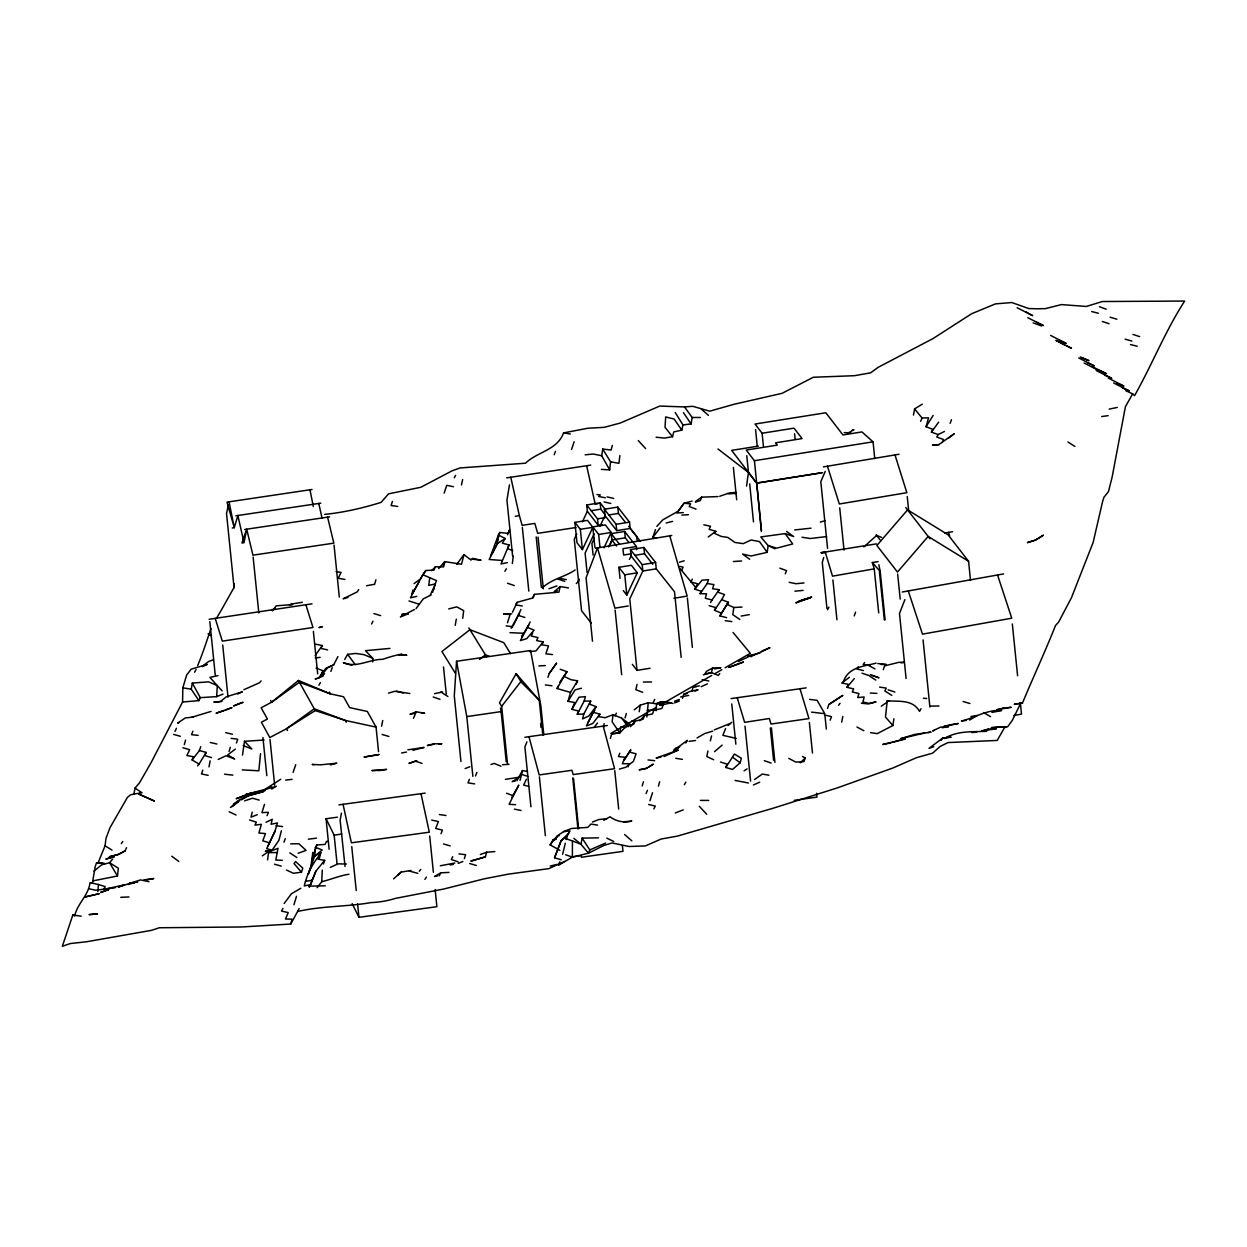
<?xml version="1.0" encoding="UTF-8"?>
<svg xmlns="http://www.w3.org/2000/svg" width="1247" height="1247" viewBox="0 0 1247 1247"><rect width="100%" height="100%" fill="white"/><g stroke="black" fill="none" stroke-linecap="round" stroke-linejoin="round"><path stroke-width="1.5" d="M559.825 850.314L550.13 844.874L557.44 835.739L563.55 831.64L570.019 830.938L565.67 838.623L572.451 840.946L572.373 857.094L558.438 865.309L559.794 861.771M372.713 661.939L372.759 658.338L365.449 650.669L389.937 648.409M92.356 883.359L95.208 866.54L96.533 862.877L98.217 862.565L105.044 845.809L105.995 838.343L110.017 827.634L127.428 797.379L130.576 794.807L133.912 794.043L135.003 788.088L139.586 782.711L151.183 762.478L182.576 702.014L182.841 687.814L186.66 674.986L191.181 669.171L207.173 664.402L202.513 666.646M317.128 887.708L321.742 881.691L322.272 870.063M182.576 702.014L198.912 700.627L200.315 697.665L216.697 696.621L217.274 685.616L209.917 677.417L217.976 675.593M234.265 583.799L234.077 587.477C228.295 597.5 222.777 607.913 216.697 617.92M656.171 710.712L656.577 703.511L658.198 702.7L666.334 701.749L673.053 703.464M543.801 734.748L540.855 705.818L530.598 650.498L456.542 661.284L454.282 695.935L460.938 761.496M646.866 716.994L648.253 702.747L663.217 704.602L671.276 702.809M603.829 726.985L604.062 723.634M242.479 755.121L244.49 741.279L264.13 740.048M260.514 753.687L258.846 770.786L242.277 769.898M97.796 891.605L98.435 884.497L90.018 882.673C88.49 895.58 77.361 903.452 74.633 915.999L72.825 915.033L62.35 946.27L70.315 943.558L86.604 941.75L151.37 930.371L159.351 927.752L241.653 926.973L290.8 924.027L299.171 908.549M328.179 841.398L326.48 841.476L325.077 844.437L316.894 844.936L315.429 847.383L314.618 856.206L308.212 874.225L310.877 866.899L312.81 852.356M210.946 628.566C206.753 640.88 202.825 653.272 197.65 665.649M601.381 469.371L609.674 469.885L610.562 461.795L602.737 449.06L611.077 450.042L612.324 445.491M93.244 880.803L117.467 876.018L118.387 868.255L109.58 862.721L101.568 864.888L93.961 871.092M619.868 455.529L618.964 463.323L610.562 461.795M462.746 618.294L463.681 610.64L456.761 606.868L448.733 608.91M512.33 563.535L513.265 555.991M273.311 850.127L278.034 848.319L275.805 860.056L282.368 860.305M429.701 578.031L428.734 585.373L435.125 584.001L436.497 580.619L422.827 574.711L410.403 597.827L416.779 596.347M267.559 859.884L268.526 852.652L269.991 850.329L262.322 855.894M726.596 617.639L719.878 615.893L726.939 604.296L733.797 607.492L732.815 614.677L739.845 619.463M625.433 722.138L630.608 724.834L621.692 718.163L613.103 714.671L612.106 721.748L619.79 732.971L625.682 726.689L633.663 724.226L635.066 721.14L643.109 719.254L644.45 715.607L652.508 713.939L653.849 710.307L661.908 708.452L663.217 704.602M746.548 486.018L748.465 472.457L746.766 455.654M749.665 559.248L742.604 554.073L751.037 555.991L767.154 552.343L768.168 545.578L760.764 536.943L785.142 533.607L793.684 536.569L786.623 531.456M870.593 732.644L877.233 733.657L892.883 725.505L893.912 718.786M609.674 469.885L601.709 455.747L602.737 449.06M639.228 711.725L640.257 705.147L648.253 702.747M675.173 412.43L682.966 424.946L691.103 423.918L692.163 417.511L684.556 406.927L659.757 406.07L620.273 423.029L604.234 427.347L587.851 428.235L563.597 432.896C557.144 450.323 537.488 451.585 525.486 463.214L460.049 467.952L452.1 470.82L420.816 487.281L388.518 493.843L381.146 502.37C362.846 508.028 344.047 512.47 324.688 514.388M888.971 700.923L887.241 700.767L885.495 717.072L892.883 725.505M509.493 484.849L506.937 500.047L512.595 555.881M455.217 625.355L456.293 619.151M598.56 837.859L582.1 838.124L581.024 844.328L588.459 853.197L604.14 845.341L612.137 842.956L628.971 846.495L645.4 845.934L661.175 839.028L677.355 836.114L773.389 808.15L837.251 787.917L892.914 767.996L916.576 757.646L932.6 753.172L940.16 746.439L948.001 742.573L997.226 740.437L1004.459 727.702L1007.763 726.627L1012.252 720.454L1020.747 703.199L1022.446 703.137C1033.202 677.152 1045.111 651.745 1055.508 625.542L1058.578 622.191L1071.454 597.718L1093.136 542.429L1102.629 501.403L1103.907 497.335L1108.458 491.599L1112.106 477.227L1125.418 406.678L1132.65 393.865L1134.536 395.689C1152.119 364.623 1165.041 331.484 1184.65 301.057L1102.301 301.525L1086.324 306.45L1061.415 304.595L1045.345 308.632L1037.13 308.773L1028.869 308.57L1011.769 302.538L995.433 303.894L971.709 313.698L933.037 338.56L878.278 367.257L870.609 372.837L854.413 375.706L813.371 377.249L782.056 393.335L733.735 404.355L709.714 411.183L692.74 406.304L684.556 406.927M913.505 415.095L914.581 408.891L922.344 404.168M198.912 700.627L191.227 689.201L192.303 683.06L208.654 681.844L217.274 685.616L222.169 690.854M520.03 780.451L522.446 770.568L527.481 771.488M209.013 766.905L210.104 760.857M341.444 813.106L340.135 820.152L345.045 866.494M692.132 691.259L692.958 686.801L699.396 685.881M271.768 850.189L266.702 848.615L274.901 831.422L277.458 822.942L271.051 824.267L272.251 819.279L266.032 822.287M381.613 726.19L382.735 720.501M570.518 692.428L557.05 688.515L564.065 676.42L570.939 679.693L577.579 680.815L570.518 692.428L568.009 701.328L574.664 702.513L571.952 709.387L578.639 711.008L577.267 714.282L583.783 714.048L590.704 701.126L584.173 701.063L577.267 714.282M246.36 530.879L243.991 542.726L241.934 543.037L246.111 530.926M841.694 722.138L842.816 716.479M568.476 587.929L560.106 586.573L558.968 592.138L534.464 594.351L532.609 597.562M707.953 750.99L706.815 756.524L713.674 759.766M471.07 560.137L463.978 554.634L461.546 564.221L444.805 561.649L438.632 568.585M461.484 484.958L462.637 479.549M228.341 505.175L226.533 513.561L234.062 587.773M637.046 684.463L635.861 689.669L642.657 692.319M656.093 437.214L664.417 438.087L672.523 436.715L673.739 431.961L681.797 430.137L682.966 424.946M444.135 493.111L446.753 485.332L453.425 486.704M252.221 812.093L251.021 817.128L257.303 814.696M562.631 854.289L565.312 843.237M566.216 839.558L567.104 835.864L561.072 840.837L554.556 857.749L561.29 859.822M293.965 904.761L296.505 896.281M710.338 740.858L711.554 735.917M319.435 858.076L320.791 852.589L314.618 856.206L322.225 849.955L315.429 847.383M290.8 924.027L292.001 919.148L285.454 919.008L288.213 912.601L281.526 911.043L282.96 908.393M432.569 592.356L435.125 584.001L433.769 589.301M583.783 714.048L582.567 718.88L588.802 715.996L596.097 706.659L589.301 704.056L590.704 701.126M571.531 449.497L574.15 441.734M655.486 529.616L652.851 537.379L656.218 538.345M628.036 766.827L628.847 763.694L622.331 763.725L625.074 757.288L618.481 756.555L619.837 753.235M485.426 856.86L471.07 861.022L485.426 856.86L486.657 852.2L494.841 851.592M652.524 792.765L649.921 800.73M714.437 668.938L720.86 667.737L712.645 667.971L711.413 672.647L703.386 674.814M319.357 855.364C312.14 864.311 306.793 874.739 304.284 885.978L310.674 884.528L315.85 871.248L324.688 860.336L318.047 859.199L320.791 852.589M184.322 744.63L185.569 740.095M413.022 589.971L411.775 594.523L418.774 582.287M413.474 718.272L416.233 711.819L424.603 713.222L421.315 712.925M740.126 762.837L741.373 758.285L734.405 754.061L725.816 767.482L732.55 769.43L740.126 762.837L733.049 757.506M375.893 579.777L374.646 584.282L366.556 585.731M823.706 557.456L822.287 562.553L826.948 608.396M610.391 738.364L611.638 733.891L618.076 732.893M625.074 717.913L626.337 713.471M584.173 701.063L585.42 696.621L578.951 697.229L571.952 709.387M658.4 786.187L659.647 781.76M237.366 517.24L234.28 527.684L232.223 527.98M496.555 543.302L499.813 532.485L508.137 533.389L509.493 529.975L507.529 534.76M229.043 751.473L230.321 747.249M642.174 785.937L643.468 781.76M264.504 804.362L261.917 812.623L268.432 812.327L267.061 815.647M293.092 772.407L295.726 764.723M392.415 501.434L391.122 505.534L397.746 506.453M301.478 872.23L302.772 868.146L295.555 861.506L294.074 863.625L301.478 872.23L293.341 873.259L286.483 870.047M682.468 698.289L683.761 694.267L690.012 691.43L698.071 689.716L694.969 691.228M464.305 858.653L465.614 854.725L458.99 853.852M547.963 677.324L549.272 673.396L556.489 663.264L549.272 673.396M827.525 708.452L828.834 704.524L842.676 695.467L828.834 704.524M311.875 859.838L316.894 844.936M587.805 722.87L593.26 712.255L599.978 714.219L592.699 723.572L586.402 725.894L596.097 706.659M199.395 750.538L206.129 752.393L199.068 764.084L192.116 759.953L199.395 750.538L200.72 746.704M236.431 743.025L237.741 739.19L231.116 738.349M707.22 583.502L708.545 579.699L702.061 580.151L694.735 589.145L701.484 591.312L700.019 593.666L706.566 593.806L705.319 598.264L712.021 599.978L719.207 589.675L712.583 588.755L713.876 584.594L707.22 583.502L700.019 593.666M202.809 770.163L201.484 773.935L208.155 775.338M330.891 671.416L332.216 667.644M854.242 615.909L855.567 612.137M883.266 669.686L884.575 665.898L898.993 662.297L903.935 662.251M323.409 863.968L324.688 860.336M499.813 532.485L498.364 535.041L505.238 538.486L502.307 543.162L509.025 544.939L507.7 548.68L512.798 550.644M802.491 756.493L805.25 757.942L803.925 761.652L795.726 762.088L788.805 758.347M950.136 423.341L951.477 419.725M283.942 842.208L285.282 838.639M441.048 833.666L442.389 830.112L435.686 828.476L438.398 821.539L431.711 820.105M830.128 720.205L831.484 716.682L824.766 714.967M192.895 731.178L191.555 734.686L198.148 735.371M534.464 594.351L533.124 597.874L517.1 602.332L515.65 604.873L522.29 605.98M475.543 775.915L476.9 772.407M469.355 779.391L468.015 782.882L474.639 783.88M513.608 625.012L520.95 609.502M509.025 544.939L501.013 563.956L507.404 562.6M511.816 797.488L518.799 785.127L509.088 804.299L515.666 804.705M718.038 496.587L701.625 497.148L700.268 500.624L695.514 502.12M904.901 599.62L899.492 613.508L906.086 678.508M281.37 830.798L278.923 840.322L271.737 850.719L265.268 851.265L271.815 850.828M554.167 454.734L555.523 451.32M526.935 741.84L524.878 747L530.941 806.793M490.554 556.1L498.364 535.041L497.506 543.474L489.198 559.482L502.354 560.495M557.612 836.768L553.029 839.932L550.13 844.874M442.95 564.922L444.805 561.649L443.62 566.855L435.374 566.762L434.003 570.082L425.819 570.518L420.161 579.138L414.082 583.612M725.816 767.482L727.188 764.162L720.439 762.011M315.85 871.248L309.24 887.163L310.674 884.528M532.672 632.759L531.3 636.064L537.987 637.56L536.584 640.568L543.256 641.956L541.837 644.824L548.477 645.868L545.874 653.818L552.483 654.581M576.208 684.104L577.579 680.815M920.676 421.283L922.047 417.994L914.581 408.891M605.621 843.05L589.831 849.924L588.459 853.197L572.373 857.094L565.608 854.772M646.071 793.591L647.458 790.349M509.945 632.665L523.07 633.242L521.745 637.014L527.294 627.35L534.106 630.14L526.733 638.635L520.389 640.584L530.162 621.972M825.233 471.382L820.807 481.701L827.572 548.415M192.116 759.953L193.503 756.742L186.847 755.526L189.669 749.696L182.935 747.779M507.513 622.783L510.085 614.49L503.507 614.007L511.738 613.883M785.22 573.838L786.608 570.643L779.827 568.164M115.644 855.161L109.268 856.767L118.964 854.289L125.152 850.859L126.539 847.679M175.032 731.397L176.419 728.264M206.129 752.393L204.726 755.495L211.491 757.63M284.176 903.483L291.424 893.787L300.808 888.254M942.14 442.576L943.543 439.521L936.746 437.027L938.212 434.564L944.431 431.478M843.315 682.031C847.991 667.098 863.516 666.506 876.064 663.155M512.501 612.23L517.1 602.332M681.735 570.175L683.138 567.167L679.786 566.356M576.722 533.981L574.275 539.218L581.538 610.656L591.281 623.173M582.458 521.776L587.353 511.301L586.713 504.957L600.134 502.806L605.543 509.758M582.396 549.631L592.871 527.31L587.446 520.358L574.914 522.368L576.987 542.694L582.396 549.631L580.338 529.305L574.914 522.368M594.102 533.919L585.108 553.107L587.072 572.42M594.383 538.252L591.92 543.489L593.104 555.071M600.103 526.047L604.998 515.572L604.359 509.228L617.779 507.077L629.517 522.134L630.171 528.479L640.428 541.369M603.953 547.901L611.201 532.453L605.325 524.925L592.793 526.92L594.866 547.246M608.598 546.95L611.872 539.982L611.217 533.622L624.638 531.471L636.391 546.529L636.703 549.709M609.393 546.326L612.651 539.359M629.47 559.42L631.107 555.944L630.452 549.584L643.873 547.449L655.61 562.491L656.265 568.85L674.502 591.748L681.174 657.403M623.313 590.626L626.82 595.131L637.279 572.809L631.418 565.281L618.902 567.291L620.024 578.374M430.012 595.52L433.785 587.54M268.121 845.731L274.901 831.422M938.212 434.564L931.431 432.117L932.85 429.295L926.053 426.723L928.563 417.839L922.047 417.994M493.407 550.644L492.004 553.606L497.506 543.474L505.238 538.486M653.334 702.357L654.737 699.396M439.318 875.768L440.737 872.838L448.936 872.417M861.365 703.199L867.974 703.916L876.002 701.843L869.642 703.526L862.955 702.03L864.14 696.995L857.671 697.541L858.965 693.535L852.278 691.945L853.665 688.921L846.978 687.3L848.381 684.369L841.709 683.013L849.378 677.324M560.215 669.265L566.995 671.697L564.065 676.42M653.88 808.913L655.298 806.061L648.596 804.486M315.647 644.169L322.318 645.556L320.9 648.393L327.587 649.905M452.739 856.689L451.32 859.526L458.085 861.833M614.942 715.981L616.361 713.159M554.556 857.749L561.072 840.837L568.554 833.37M557.05 688.515L558.485 685.741M692.303 579.154L690.885 581.944L697.603 583.783L694.735 589.145M719.878 615.893L728.451 602.317L721.639 599.636L714.484 610.251L721.296 613.119M194.61 672.242L196.044 669.514M371.575 623.983L372.993 621.271M344.749 659.476L347.632 654.316L355.785 653.444L364.155 654.706L372.759 658.338M577.813 581.835L579.247 579.154M425.819 570.518L422.827 574.711M516.944 780.731L522.446 770.568M714.484 610.251L715.918 607.616L709.184 605.715M921.019 708.717L919.569 711.367C912.523 699.115 898.884 701.827 887.241 700.767M519.594 612.978L511.176 628.052L512.751 626.727L506.126 625.869M318.936 685.195L320.385 682.561M316.083 668.08L322.879 670.683L320.105 677.043L327.415 667.924L333.65 664.885L337.921 656.608M827.494 609.752L828.928 607.149M685.834 742.994L687.284 740.406L673.536 750.538L678.228 747.982M684.369 784.706L685.819 782.118M526.437 779.235L523.631 785.127L528.65 786.311M504.879 571.313L506.329 568.772M542.804 735.044L539.265 700.253L516.133 673.692L499.501 702.794L501.637 706.332L507.498 763.959M710.572 602.504L712.021 599.978M272.454 610.859L276.257 605.824L292.609 604.546L289.351 604.701M241.326 799.857L249.104 795.383L263.491 791.58C252.627 795.025 239.034 796.537 232.067 806.606L238.115 801.821L230.446 807.479M719.207 589.675L717.758 592.122L724.538 594.585L721.639 599.636M454.22 477.819L455.685 475.388M599.978 714.219L598.529 716.604L605.169 717.726L613.103 714.671M568.009 701.328L575.085 689.872L581.461 688.25M725.567 728.575L722.855 735.34L736.229 738.38M926.053 426.723L933.146 415.407M358.715 589.597L357.234 591.889L343.159 598.778L347.975 597.453M629.376 752.019L623.718 760.639L630.857 749.806L629.376 752.019L636.095 753.843L633.445 761.309L625.807 767.264L619.447 769.056M424.915 879.384L426.396 877.14M112.62 859.058L109.58 862.721L117.467 876.018M941.236 740.282L942.716 738.053L950.869 737.164L942.716 738.053L928.984 748.356L933.769 746.75M858.248 666.74L856.767 668.953L863.454 670.574M121.302 843.627L122.783 841.46M527.294 627.35L528.775 625.183M559.825 682.156L566.995 671.697M315.117 655.657L322.318 645.556M931.431 432.117L938.648 422.141M416.03 608.63L423.279 598.856L431.119 594.959M838.561 705.272L840.057 703.261M463.978 554.634L456.729 564.314L458.35 563.519M594.351 727.141L597.469 722.995M726.939 604.296L728.451 602.317M652.851 537.379L660.131 527.84M703.854 524.816L710.525 526.265L709.138 529.32L715.872 531.331L714.36 533.28L721.218 536.413L727.858 537.457L734.888 542.461L743.259 543.63L751.115 539.982L759.532 541.619L767.154 552.343M501.637 706.332L520.887 681.563L516.133 673.692M543.256 641.956L535.929 650.965L529.461 651.558M864.639 662.578L863.127 664.448L869.751 665.384M261.122 680.862L259.594 682.717L243.835 689.731M719.737 673.551L718.225 675.391L711.413 672.647L705.007 673.957L706.457 671.369L712.645 667.971M419.273 871.263L420.785 869.44M630.405 726.736L635.066 721.14M197.556 765.907L199.068 764.084M846.978 687.3L854.32 678.586M603.735 820.292L610.064 816.785C616.096 821.508 624.42 823.02 631.808 821.087L623.64 821.789M593.26 712.255L594.788 710.525M656.857 526.39L662.734 519.859L678.321 511.145L684.057 503.227L692.085 501.123M639.742 720.797L644.45 715.607M431.665 570.721L435.374 566.762M576.285 583.58L578.764 581.055M800.247 762.774L805.25 757.942M397.575 875.363L401.16 872.089L410.949 870.468M863.828 546.934L876.625 535.431L881.676 537.441M393.616 878.854L401.16 872.089M728.17 725.458L731.755 722.294M560.106 586.573L554.104 591.826L557.284 590.688M542.351 587.898C551.455 579.06 564.642 577.096 575.194 569.957M714.562 751.645L722.138 745.098M479.534 659.445L485.426 654.846L488.995 656.218M634.209 709.839L640.257 705.147M202.482 666.225L208.592 661.534L213.362 659.757M948.234 438.305L954.298 433.691L938.929 444.54L932.46 445.163L939.007 444.68M235.34 749.12L227.687 754.887L234.639 758.971L226.066 755.76L218.194 759.454M708.202 536.974L715.872 531.331M324.61 673.816L318.531 678.274L325.763 668.376L333.65 664.885M376.064 727.11L367.335 711.476L349.628 707.626L343.533 696.73L330.439 693.893L299.451 682.249L271.643 702.217L261.137 707.766L267.419 719.02L261.387 722.216L269.804 737.554L286.483 728.747L315.257 710.572L345.248 720.407L376.064 727.11L378.558 751.66M695.467 501.528L701.625 497.148M754.591 779.484L762.276 774.075L768.931 775.198M881.27 706.207L887.428 701.983M280.715 779.281L265.252 789.195L271.612 786.919M648.721 767.108L653.319 764.13L645.556 768.775L639.134 769.835L647.193 768.09M744.054 770.833L747.124 768.853M751.099 656.733L754.201 654.737L747.795 656.062L755.869 654.426L769.96 647.676L762.057 650.934M138.744 794.058L154.207 800.948L138.744 794.058L140.35 793.061M271.69 789.07L276.304 786.187M518.347 777.832L512.205 781.651L515.416 780.856M440.737 872.838L434.58 876.501L437.791 875.799M969.605 720.049L977.367 715.451L970.945 716.495M610.905 733.361L656.265 707.314M659.616 705.381L711.694 675.484M715.061 673.551L721.779 669.701M725.13 667.769L750.335 653.303L733.033 632.447M696.979 737.975L704.773 733.532L712.77 731.101M271.69 610.048L274.808 608.302M233.516 804.144L239.767 800.714M847.664 433.192L853.914 429.779L852.247 430.215M564.579 861.396L548.836 868.629L508.199 874.163L483.961 878.886L443.792 889.017L395.315 898.417A94.741 88.428 28.6 0 1 371.014 902.594C346.775 906.787 321.57 905.961 297.752 911.463M191.898 717.243L211.07 711.413M414.409 609.518L400.396 616.875L408.315 613.773L401.846 614.397L408.377 613.773M117.327 854.896L125.152 850.859M944.478 738.583C956.885 730.524 972.52 731.973 986.642 731.334M738.411 661.518L752.502 654.893L760.514 652.555M664.199 756.477L678.321 750.071L656.125 758.051L660.972 757.116M237.663 693.987L242.339 691.82L226.362 696.777L220.314 701.562L213.829 702.108L222.013 701.438M701.188 686.692L707.423 683.839M330.237 867.382L338.124 863.859L346.37 864.015M991.957 712.442L1001.59 710.509C986.86 709.418 975.014 717.82 961.453 720.984L966.347 720.423M753.437 784.971L759.688 782.196M730.181 723.494L714.344 729.854M592.419 822.069L598.7 819.56L606.853 818.671M563.55 831.64L571.469 828.476L587.836 827.385L590.907 824.064L597.547 825.109M216.697 696.621L223.026 694.096M416.233 711.819L409.951 714.297L414.783 713.3M458.179 863.36L462.886 861.506M675.297 812.997L683.231 809.88M674.627 702.856L679.334 701.017M225.645 710.042L231.989 707.595L216.09 713.19L224.07 710.65M412.897 750.304L424.089 747.421L407.847 749.806M465.131 768.526L469.854 766.749M679.771 746.859L675.048 748.636L678.259 747.686M674.533 701.25L679.288 699.473M480.36 854.507L486.657 852.2M323.129 676.061L315.179 678.96L316.863 678.711M548.961 588.771L556.91 585.919M298.127 853.244L306.076 850.392L298.875 843.736L290.645 843.86M490.975 764.505L494.171 763.398L500.982 766.235M719.722 496.275L727.671 493.516L735.901 493.36L727.671 493.516M892.54 742.401L905.306 738.879L882.86 744.428L890.95 742.947M179.256 722.559L177.604 723.104L185.32 717.96L193.456 717.009M244.537 800.855L252.518 798.205L259.236 800.122M934.284 730.383L932.631 730.929L940.487 727.188L948.671 726.58L942.249 727.765M321.742 881.691C330.923 879.494 339.917 875.581 349.004 874.241M416.919 760.841L408.938 763.413L415.235 761.06L422.016 763.413M274.667 786.841L245.893 794.479L265.206 790.536M679.444 562.241L684.198 560.776M820.339 522.088L825.14 520.7M398.697 655.158L401.893 654.239C395.33 655.065 388.893 657.278 382.517 659.351C369.408 659.149 356.673 668.361 343.377 662.687L351.872 665.306M388.487 693.098L394.831 691.29L409.827 693.503M127.989 884.559L134.395 882.751M330.408 764.894L336.768 763.211L320.448 764.832L312.171 764.427L313.901 764.707M253.936 792.609L265.221 790.317M666.163 522.992L672.538 521.402M550.27 866.057L556.645 864.452M319.232 627.537L322.412 626.742L319.185 627.475M924.604 733.018L900.459 738.707L914.799 734.405L931.041 732.114L927.83 732.566M434.564 693.644L442.638 691.96M1109.191 409.11L1117.265 407.442M729.386 493.5L735.839 492.191M433.769 744.303L427.316 745.566L433.675 743.82L441.906 743.742L438.648 743.867M147.349 879.79L153.802 878.527L143.997 879.821M794.713 529.944L811.018 528.182M440.3 865.777L454.796 863.033M683.761 694.267L687.003 693.659M520.046 777.084L505.44 779.344M680.628 696.933L688.703 695.421M553.029 839.932L556.271 839.34M902.282 592.013L1003.57 573.916M1013.905 715.482L1021.496 714.126L1020.327 702.607M401.643 752.939L406.491 752.081M878.714 612.885L874.241 568.866L832.513 576.161L825.233 552.047L821.165 552.686L825.483 552.842M741.201 616.049L749.291 614.646M305.531 881.364L311.953 880.257M671.759 535.477L595.458 548.275M628.223 605.948L614.911 608.177L597.484 547.932L586.059 577.829L592.481 641.176M673.863 598.295L687.175 596.066L669.748 535.82M823.41 466.892L899.025 454.251M1020.747 703.199L1014.31 704.259L1022.446 703.137M874.755 458.615L873.056 441.828L861.926 431.93L842.941 434.954L825.826 412.757L755.012 424.042L762.104 433.239L794.027 428.157L802.07 438.585L775.509 442.825L777.286 445.117L746.205 450.058L754.419 460.72L761.512 530.63M754.419 460.72L873.056 441.828M717.96 448.967L748.465 472.457L756.695 483.103L821.742 472.738M822.521 472.675L756.68 483.103L748.465 472.457M591.187 510.693L600.773 509.15L605.107 514.715M608.848 514.964L618.434 513.437L625.464 522.462M586.713 504.957L597.547 518.846L605.216 517.63M587.353 511.301L598.186 525.205L602.02 524.582M580.338 529.305L592.871 527.31M604.359 509.228L616.096 524.286L629.517 522.134M604.998 515.572L616.751 530.63L630.171 528.479M592.793 526.92L598.669 534.449L611.201 532.453M628.815 542.336L625.293 537.831L611.872 539.982L616.564 545.999M636.391 546.529L622.954 548.68L623.609 555.024L631.278 553.808M634.941 555.32L644.528 553.793L652.742 564.33M630.452 549.584L642.189 564.642L655.61 562.491M656.265 568.85L642.844 570.986L629.766 598.903L637.014 670.356L650.061 668.267M618.902 567.291L624.763 574.82L637.279 572.809M821.165 552.686L876.438 543.879M944.727 532.983L952.599 531.721M758.332 446.145L731.662 450.37L748.527 472.442M878.059 561.649L872.323 562.522L880.211 571.562L885.105 619.837M290.972 604.078L302.32 602.301M133.912 794.043L142.018 792.78L135.003 788.088M506.687 477.866L590.719 465.115M515.276 516.274L519.375 515.65L522.15 525.346L534.838 523.413L537.691 533.326L575.974 527.528M597.952 503.726L595.224 504.147L586.636 465.723M380.101 770.381L386.539 769.415L371.887 770.584L380.101 770.381L378.402 770.412M311.999 489.479L227.001 502.136L234.28 527.684L229.058 501.824M235.823 515.806L320.822 503.149M244.661 529.492L329.644 516.835M209.091 619.291L312.015 603.829M255.635 792.406L260.498 791.674M472.878 776.382L466.799 716.604L501.138 711.601L500.483 708.078M115.129 887.77L95.614 890.249L88.927 888.721M731.069 698.601L806.186 687.861M524.878 737.273L607.32 725.52M794.183 800.356L816.956 797.098L816.567 793.279M450.105 864.888L453.347 864.436M571.017 857.079L580.666 855.707L581.538 857.235L622.97 851.342L622.378 845.575M1101.709 416.545L1108.147 415.656M338.95 804.861L425.133 793.123M329.146 849.254L326.044 818.733L337.501 817.175M326.044 818.733L334.149 835.116L341.756 834.072M352.184 903.639L358.949 917.324L436.886 906.709L435.141 889.516M134.395 882.502L129.563 883.157L137.684 882.081L136.001 882.299M689.092 741.357L695.53 740.515M972.005 732.628L976.884 731.989M826.636 536.569L810.347 538.517L801.992 537.254M308.352 839.184L316.489 838.155M315.273 657.948L320.105 657.356M285.625 780.076L292.094 779.359M611.638 733.891L619.79 732.971L620.85 726.674L625.885 727.547M585.139 454.812L593.291 454.033L601.709 455.747M804.05 582.941L795.882 583.721L789.211 582.302M794.931 591.172L803.099 590.392M900.755 662.812L903.981 662.516M733.423 561.524L741.606 560.979M502.541 764.754L509.025 764.317M683.294 512.595L676.809 513.016L684.057 503.227L690.651 503.85L689.217 506.531L696.013 509.103M681.844 515.089L688.344 514.715M538.86 665.945L545.36 665.571M659.85 702.123L666.334 701.749M733.797 607.492L741.996 607.071M120.756 897.326L128.955 896.936M325.28 885.838L308.835 886.165M557.44 835.739L559.139 835.708M692.958 686.801L696.247 686.754M930.698 706.129L938.929 706.02M643.327 682.047L651.558 681.953M268.526 852.652L276.756 852.558M692.163 417.511L700.393 417.464M881.255 664.511L886.149 664.48L877.81 663.56M700.455 800.387L708.686 800.434M647.302 710.198L653.849 710.307M471.101 558.983L481.03 560.246L472.597 558.344M844.188 432.6L850.813 432.834M870.281 693.036L876.844 693.394M398.526 654.581L406.818 655.205L400.24 654.706M923.357 698.242L926.677 698.507M748.418 783.007L735.091 780.435M96.533 862.877L103.127 863.423M596.97 494.545L600.275 494.903L598.731 496.524L605.387 497.771M224.522 774.2L232.862 775.135M648.066 759.922L654.675 760.701M809.568 699.411L817.097 700.3L824.781 713.689L811.61 712.146M725.193 620.71L731.818 621.567M545.329 684.915L551.953 685.788M336.098 571.687L341.07 572.357L338.249 578.234L344.905 579.45M72.825 915.033L81.18 916.171M276.023 825.654L282.648 826.621M879.618 687.113L886.258 688.095L884.84 690.963L891.823 695.39M439.396 814.525L446.021 815.522M98.217 862.565L104.842 863.563M563.597 432.896L570.253 434.003M675.734 758.27L682.39 759.376M182.841 687.814L191.227 689.201M631.917 720.922L635.237 721.514M514.419 809.132L521.075 810.472M702.17 679.646L708.842 681.002M559.544 578.249L566.232 579.637M419.148 604.218L409.016 600.96M149.017 881.738L140.584 879.914L118.309 887.069L124.606 884.809L103.766 889.392L105.184 886.586L98.435 884.497M210.244 742.479L216.931 744.023M604.109 501.933L610.796 503.476M225.723 732.675L232.41 734.234M607.008 496.883L613.695 498.426M1130.515 344.546L1137.217 346.245M1091.671 311.547L1098.373 313.262M409.297 871.029L417.776 873.336M173.629 734.405L180.347 736.276M963.183 701.562L969.917 703.495M274.527 864.187L281.261 866.119M1125.137 339.153L1131.871 341.086M396.53 691.103L403.249 693.036M382.159 734.499L388.893 736.463M469.62 863.516L476.354 865.496M443.496 843.923L450.229 845.918M1110.142 317.206L1116.876 319.216M373.929 613.602L380.662 615.613M269.523 842.847L262.79 840.821L265.471 833.588L258.877 832.996L261.402 824.314L254.949 825.124L256.352 822.132L249.603 819.965M521.106 774.278L527.855 776.382M518.129 615.317L524.878 617.483M1102.332 321.508L1109.082 323.69M1132.899 334.399L1139.649 336.612M888.129 689.825L894.894 692.054M872.199 675.515L878.964 677.791L870.406 674.611M862.02 673.193L868.785 675.484L875.784 680.114M1033.139 322.864L1041.697 326.013M507.498 583.222L514.263 585.576M764.333 760.686L771.098 763.024M557.923 578.982L564.688 581.351M433.192 696.964L439.973 699.349M1099.418 306.715L1106.198 309.194M506.547 793.217L513.343 795.804M1092.715 366.883L1106.463 373.648L1097.843 369.985M1117.109 383.421L1123.906 386.071L1108.334 378.09M1084.079 362.986L1099.667 371.045M572.451 840.946L581.024 844.328L573.885 838.343M243.212 745.55L251.8 748.995L244.49 741.279M1017.131 307.744L1032.703 315.662L1025.798 311.937M1082.147 357.905L1088.958 360.679L1080.338 356.938M1096.191 370.515L1111.763 378.293L1104.92 375.316M1027.793 317.736L1043.365 325.514L1036.491 322.256M1122.394 387.895L1129.236 390.903L1113.649 382.985M1059.342 340.337L1066.185 343.408L1050.613 335.427M1087.462 362.768L1094.32 365.901L1078.733 357.967M1125.792 390.701L1132.65 393.865M229.167 811.781L236.042 815.024M775.026 548.836L768.168 545.578L776.663 548.15L792.718 543.973L785.142 533.607M1066.356 345.809L1071.516 348.303L1055.928 340.369L1064.642 344.983M606.821 838.14L613.695 841.476M856.954 727.032L863.859 730.726M868.021 665.15L874.942 668.875M983.618 712.536L990.57 716.698M970.525 580.478L968.576 561.29L928.142 536.428L905.79 507.56M105.044 845.809L112.012 850.095M1067.915 441.984L1074.898 446.442M440.939 692.023L447.922 696.527M289.85 852.886L296.864 857.531M208.062 633.741L210.868 635.658M658.198 702.7L662.422 705.677M171.727 856.221L178.789 861.428M701.25 409.047L708.421 415.345M624.638 834.539L631.824 840.852M539.265 700.253L521.262 682.156M699.349 806.31L706.675 814.244M638.246 440.503L645.587 448.546M679.896 568.398L695.951 587.758M672.523 436.715L665.025 427.347L665.68 416.934L674.144 419.07L681.797 430.137M628.691 526.312L636.671 536.319L637.061 540.185M631.107 555.944L642.844 570.986L642.189 564.642M611.217 533.622L619.432 544.16M632.323 664.324L637.014 670.356M968.576 561.29L948.016 534.729L907.582 509.867L876.89 545.5L897.466 572.061L928.142 536.428L929.95 538.751M879.992 539.795L876.173 534.854M880.211 571.562L878.854 564.782M621.692 718.163L628.161 726.705M347.632 654.316L355.224 664.635M683.434 412.663L691.103 423.918M582.1 838.124L589.831 849.924M510.553 653.677L503.772 642.673L469.932 629.704L441.937 651.526L455.514 673.52M468.841 627.927L486.533 656.623M329.442 692.101L330.439 693.893L298.454 680.457L271.643 702.217L270.646 700.424M346.245 722.2L345.248 720.407L314.26 708.779L286.483 728.747L287.48 730.524M315.257 710.572L298.438 680.457L299.451 682.249M192.303 683.06L200.315 697.665M997.553 574.992L1011.753 618.2L922.484 634.146L908.284 590.938M948.515 532.375L949.606 535.836M894.987 454.937L906.85 492.69L839.325 503.991L827.447 466.222M305.874 604.748L312.981 627.506L222.309 641.129L215.217 618.372M872.323 562.522L874.241 568.866M800.013 688.749L808.976 718.599L771.02 724.039L769.352 718.506L744.615 722.356L737.226 697.728M603.205 726.113L614.568 768.698L573.152 774.605L571.983 770.272L539.203 774.933L528.977 736.681M327.587 517.146L333.837 543.146L252.938 555.18L246.703 529.196M318.764 503.461L322.022 517.973M237.881 515.51L243.586 540.917M510.771 477.242L519.375 515.65M421.003 793.684L429.311 832.201L351.373 842.816L343.065 804.299M309.957 489.775L313.309 506.407M456.542 661.284L466.799 716.604M1012.33 623.952L1017.599 675.749M923.076 639.898L929.888 707.049M907.239 496.54L908.611 510.007M897.653 573.994L900.209 599.09M879.431 571.687L884.341 619.962M839.714 507.825L844.016 550.13M832.902 579.949L836.94 619.775M824.968 715.622L826.34 729.152M794.588 433.753L795.165 439.349M809.365 722.434L812.483 753.063M762.104 433.239L763.429 446.301M755.573 429.638L757.272 446.426M749.696 483.852L753.484 521.87M771.41 727.858L774.917 762.322M770.319 727.999L773.592 760.311M733.392 467.485L736.681 499.798M745.005 726.144L750.585 781.121M731.771 703.916L735.855 744.194M687.362 597.968L692.381 647.364M643.873 547.449L644.528 553.793M624.638 531.471L625.293 537.831M624.763 574.82L626.82 595.131M617.779 507.077L618.434 513.437M616.096 524.286L616.751 530.63M615.114 610.079L621.676 674.674M600.134 502.806L600.773 509.15M597.547 518.846L598.186 525.205M598.669 534.449L599.978 547.386M614.771 770.615L618.668 809.054M573.542 778.44L578.608 828.413M572.747 777.863L577.953 829.115M538.065 537.161L543.318 588.802M536.21 536.958L541.323 587.243M522.337 527.278L528.822 591.109M540.575 723.478L540.964 727.328M539.39 776.834L545.36 835.693M501.138 711.601L506.22 761.746M443.511 666.942L446.255 693.924M429.701 836.02L433.395 872.323M334.04 545.064L339.309 597.079M351.763 846.635L356.237 890.576M357.593 903.95L358.949 917.324M313.371 631.372L317.689 673.848M334.149 835.116L337.049 863.719M253.141 557.097L258.815 612.978M270.007 739.455L274.652 785.236M262.93 737.476L266.811 775.65M222.714 644.995L227.998 697.12M209.823 621.598L215.232 674.908M756.695 483.103L761.371 531.534M1043.271 535.275L1035.509 540.076L1027.528 542.57L1035.509 540.076L1043.271 535.275M802.055 599.885L795.835 602.925L811.703 596.97L797.441 601.974L810.098 597.937L802.055 599.885M252.237 792.609L236.369 798.641L252.237 792.609M743.29 662.095L729.059 667.363L743.29 662.095M241.435 702.638L233.532 705.958L243.118 702.357L241.435 702.638M108.614 889.657L100.664 892.431L108.614 889.657M99.09 893.725L84.656 897.061L99.09 893.725M114.101 856.767L106.089 859.012L114.101 856.767M988.123 729.105L981.779 730.898L996.337 728.809L988.123 729.105M950.198 724.819L943.839 726.487L958.304 723.478L950.198 724.819M1003.056 708.14L996.68 709.761L1011.208 707.283L1003.056 708.14M378.792 754.56L364.264 757.038L378.792 754.56M97.422 913.88L89.27 914.597L97.422 913.88M997.865 727.11L991.396 727.671L1006.08 726.814L997.865 727.11"/></g></svg>
